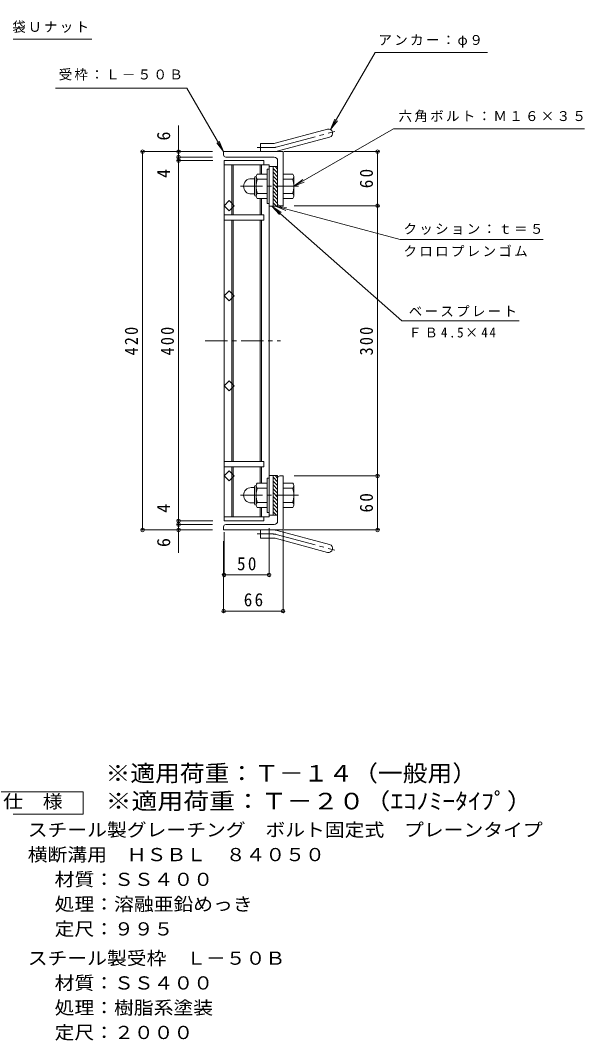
# Model space of a CAD drawing. Units: millimetres, scale not verified. Extents: x -929 to 904, y -686 to 662.
# Drawn here: x 278 to 904, y -545 to 588 of the extents above; entities that cross this region are included whole.
import ezdxf
from ezdxf.enums import TextEntityAlignment as Align

# ---------------------------------------------------------------- set-up
doc = ezdxf.new("R2010")
doc.units = ezdxf.units.MM
doc.header["$LTSCALE"] = 5
doc.header["$PDMODE"] = 32
doc.header["$PDSIZE"] = 4
doc.linetypes.add('CHAIN1', pattern=[8, 5, -1, 1, -1])
doc.linetypes.add('CHAIN2', pattern=[12, 9, -1, 1, -1])
for name, color, linetype, lineweight in [('0-1_躯体', 2, 'Continuous', 9), ('0-2_仕上', 3, 'Continuous', 9), ('0-4_その他', 7, 'Continuous', 9), ('0-5_寸法', 7, 'Continuous', 9), ('F-4_F-4ﾚｲﾔ', 2, 'Continuous', 9)]:
    doc.layers.add(name, color=color, linetype=linetype, lineweight=lineweight)
doc.layers.add('F-5_F-5ﾚｲﾔ', color=3, linetype='Continuous')
doc.styles.add('ＭＳ ゴシック', font='')
doc.styles.get('ＭＳ ゴシック').set_extended_font_data('MS Gothic')

msp = doc.modelspace()

# ---------------------------------------------------------------- linework, layer by layer
at = {"layer": '0-1_躯体'}
for p, q in [((560.75, 451.343), (618.941, 466.935)), ((563.079, 442.65), (621.27, 458.242)), ((503.605, 438.536), (503.605, 442.036)), ((569.605, 442.036), (503.605, 442.036)), ((544.605, 442.036), (544.605, 451.037)), ((558.421, 451.037), (544.605, 451.037)), ((569.605, 442.036), (569.605, 382.037)), ((559.605, 436.037), (506.105, 436.037)), ((563.605, 432.037), (563.605, 381.536)), ((551.805, 422.536), (551.805, 384.537)), ((554.105, 422.536), (551.805, 422.536)), ((563.605, 418.457), (558.606, 423.457)), ((563.605, 414.214), (558.606, 419.214)), ((563.605, 422.699), (560.768, 425.537)), ((534.296, 412.037), (537.805, 412.037)), ((537.805, 394.337), (537.805, 412.737)), ((539.605, 414.537), (539.806, 414.537)), ((539.806, 414.287), (539.806, 392.787)), ((551.805, 417.037), (540.844, 417.037)), ((551.805, 411.537), (540.844, 411.537)), ((563.605, 409.972), (558.606, 414.971)), ((563.605, 405.729), (558.606, 410.729)), ((569.605, 417.037), (580.567, 417.037)), ((569.605, 411.537), (580.567, 411.537)), ((581.605, 414.287), (581.605, 392.787)), ((563.605, 401.486), (558.606, 406.486)), ((563.605, 397.244), (558.606, 402.244)), ((563.605, 393.001), (558.606, 398.001)), ((534.305, 395.037), (537.805, 395.037)), ((539.605, 392.537), (539.806, 392.537)), ((551.805, 395.537), (540.844, 395.537)), ((551.805, 390.037), (540.844, 390.037)), ((563.605, 388.758), (558.606, 393.758)), ((563.605, 384.516), (558.606, 389.516)), ((562.342, 381.536), (558.606, 385.273)), ((569.605, 395.537), (580.567, 395.537)), ((569.605, 390.037), (580.567, 390.037)), ((554.105, 384.537), (551.805, 384.537)), ((563.605, 381.536), (558.606, 381.536)), ((566.105, 382.037), (569.605, 382.037)), ((551.805, 41.536), (551.805, 79.536)), ((554.105, 79.536), (551.805, 79.536)), ((563.605, 82.536), (558.606, 82.536)), ((563.605, 75.456), (558.606, 80.456)), ((563.605, 79.699), (560.768, 82.536)), ((563.605, 32.036), (563.605, 82.536)), ((566.105, 82.036), (569.605, 82.036)), ((569.605, 22.036), (569.605, 82.036)), ((534.305, 69.036), (537.805, 69.036)), ((537.805, 69.736), (537.805, 51.336)), ((539.605, 71.536), (539.806, 71.536)), ((539.806, 49.786), (539.806, 71.286)), ((551.805, 74.036), (540.844, 74.036)), ((551.805, 68.536), (540.844, 68.536)), ((563.605, 71.214), (558.606, 76.214)), ((563.605, 66.971), (558.606, 71.971)), ((569.605, 74.036), (580.567, 74.036)), ((569.605, 68.536), (580.567, 68.536)), ((581.806, 71.536), (581.605, 71.536)), ((581.605, 49.786), (581.605, 71.286)), ((563.605, 62.729), (558.606, 67.728)), ((563.605, 58.486), (558.606, 63.486)), ((563.605, 54.243), (558.606, 59.243)), ((534.296, 52.036), (537.805, 52.036)), ((539.605, 49.536), (539.806, 49.536)), ((551.805, 52.536), (540.844, 52.536)), ((551.805, 47.036), (540.844, 47.036)), ((563.605, 50.001), (558.606, 55.001)), ((563.605, 45.758), (558.606, 50.758)), ((563.605, 41.515), (558.606, 46.515)), ((569.605, 52.536), (580.567, 52.536)), ((569.605, 47.036), (580.567, 47.036)), ((581.806, 49.536), (581.605, 49.536)), ((554.105, 41.536), (551.805, 41.536)), ((562.342, 38.536), (558.606, 42.273)), ((503.605, 25.536), (503.605, 22.036)), ((559.605, 28.036), (506.105, 28.036)), ((569.605, 22.036), (503.605, 22.036)), ((544.605, 22.036), (544.605, 13.036)), ((558.421, 13.036), (544.605, 13.036)), ((560.75, 12.73), (618.941, -2.863)), ((563.079, 21.423), (621.27, 5.831))]:
    msp.add_line(p, q, dxfattribs=at)
at = {"layer": '0-1_躯体', "linetype": 'CHAIN2'}
for p, q in [((561.914, 446.997), (627.081, 464.458)), ((558.42, 446.537), (540.801, 446.537)), ((558.42, 17.536), (540.801, 17.536)), ((561.914, 17.076), (627.081, -0.385))]:
    msp.add_line(p, q, dxfattribs=at)
at = {"layer": '0-1_躯体', "linetype": 'CHAIN1'}
for p, q in [((586.722, 403.537), (522.504, 403.537)), ((586.722, 60.536), (522.504, 60.536))]:
    msp.add_line(p, q, dxfattribs=at)
at = {"layer": '0-1_躯体'}
for points in [[(558.606, 381.536), (558.606, 425.537), (563.605, 425.537)], [(558.606, 82.536), (558.606, 38.536), (563.605, 38.536)]]:
    msp.add_lwpolyline(points, dxfattribs=at)
for centre, radius, start, end in [((620.105, 462.589), 4.5, 285.00014, 104.99991), ((558.42, 460.037), 18, 270, 285), ((558.421, 460.037), 9, 270, 285.00002), ((506.105, 438.536), 2.5, 180, 270), ((559.605, 432.037), 4, 0, 90), ((534.296, 403.547), 8.49, 90, 180), ((539.605, 412.737), 1.8, 90, 180), ((543.966, 414.287), 4.16, 138.61835, 221.37988), ((563.806, 403.537), 24, 160.52881, 199.47119), ((557.605, 403.537), 24, 340.52881, 19.47119), ((577.445, 414.287), 4.16, 318.62012, 41.38165), ((534.305, 403.537), 8.5, 180, 270), ((539.605, 394.337), 1.8, 180, 270), ((543.966, 392.787), 4.16, 138.62012, 221.38165), ((577.445, 392.787), 4.16, 318.61835, 41.37988), ((566.105, 384.537), 2.5, 180, 270), ((566.105, 79.536), 2.5, 90, 180), ((534.305, 60.536), 8.5, 90, 180), ((539.605, 69.736), 1.8, 90, 180), ((543.966, 71.286), 4.16, 138.61835, 221.37988), ((563.806, 60.536), 24, 160.52881, 199.47119), ((557.605, 60.536), 24, 340.52881, 19.47119), ((577.445, 71.286), 4.16, 318.62012, 41.38165), ((534.296, 60.526), 8.49, 180, 270), ((539.605, 51.336), 1.8, 180, 270), ((543.966, 49.786), 4.16, 138.62012, 221.38165), ((577.445, 49.786), 4.16, 318.61835, 41.37988), ((506.105, 25.536), 2.5, 90, 180), ((559.605, 32.036), 4, 270, 0), ((558.42, 4.036), 18, 75, 90), ((558.421, 4.036), 9, 74.99998, 90), ((620.105, 1.484), 4.5, 255.00009, 74.99986)]:
    msp.add_arc(centre, radius, start, end, dxfattribs=at)
at = {"layer": '0-1_躯体', "linetype": 'CHAIN2'}
for centre, start, end in [((558.42, 460.037), 270, 284.99995), ((558.42, 4.036), 75.00005, 90)]:
    msp.add_arc(centre, 13.5, start, end, dxfattribs=at)
at = {"layer": '0-2_仕上'}
for p, q in [((504.105, 432.037), (504.105, 282.036)), ((554.105, 427.537), (504.105, 427.537)), ((512.605, 427.537), (512.605, 372.037)), ((514.105, 427.537), (514.105, 372.037)), ((544.105, 427.537), (544.105, 417.037)), ((545.605, 427.537), (545.605, 417.037)), ((554.105, 427.537), (554.105, 282.036)), ((554.105, 425.537), (558.606, 425.537)), ((544.105, 390.036), (544.105, 372.037)), ((545.605, 390.036), (545.605, 372.037)), ((558.605, 381.536), (554.105, 381.536)), ((504.105, 372.037), (548.105, 372.037)), ((504.105, 366.037), (548.105, 366.037)), ((512.605, 98.036), (512.605, 366.037)), ((514.105, 366.037), (514.105, 98.036)), ((544.105, 366.037), (544.105, 282.036)), ((545.605, 366.037), (545.605, 282.036)), ((548.105, 372.037), (548.105, 366.037)), ((504.105, 32.036), (504.105, 282.036)), ((544.105, 98.036), (544.105, 282.036)), ((545.605, 98.036), (545.605, 282.036)), ((554.105, 36.536), (554.105, 282.036)), ((504.105, 98.036), (548.105, 98.036)), ((504.105, 92.036), (548.105, 92.036)), ((512.605, 36.536), (512.605, 92.036)), ((514.105, 36.536), (514.105, 92.036)), ((544.105, 74.037), (544.105, 92.036)), ((545.605, 74.037), (545.605, 92.036)), ((548.105, 92.036), (548.105, 98.036)), ((558.605, 82.536), (554.105, 82.536)), ((544.105, 36.536), (544.105, 47.036)), ((545.605, 36.536), (545.605, 47.036)), ((554.105, 36.536), (504.105, 36.536)), ((554.105, 38.536), (558.606, 38.536))]:
    msp.add_line(p, q, dxfattribs=at)
at = {"layer": '0-2_仕上', "linetype": 'CHAIN1'}
msp.add_line((483.012, 232.036), (566.769, 232.036), dxfattribs=at)
at = {"layer": '0-2_仕上'}
for points in [[(504.105, 432.037), (548.105, 432.037), (548.105, 427.537)], [(504.105, 382.037), (509.762, 387.693), (515.419, 382.037)], [(504.105, 382.036), (509.762, 376.38), (515.419, 382.036)], [(504.105, 282.037), (509.762, 287.693), (515.419, 282.037)], [(504.105, 282.036), (509.762, 276.38), (515.419, 282.036)], [(504.105, 182.037), (509.762, 187.693), (515.419, 182.037)], [(504.105, 182.036), (509.762, 176.38), (515.419, 182.036)], [(504.105, 82.037), (509.762, 87.693), (515.419, 82.037)], [(504.105, 82.036), (509.762, 76.38), (515.419, 82.036)], [(504.105, 32.036), (548.105, 32.036), (548.105, 36.536)]]:
    msp.add_lwpolyline(points, dxfattribs=at)
at = {"layer": '0-4_その他'}
for p, q in [((453.605, -3.289), (453.605, 470.954)), ((491.105, 442.036), (412.105, 442.036)), ((413.605, 22.036), (413.605, 442.036)), ((570.921, 442.036), (676.105, 442.036)), ((674.605, 22.036), (674.605, 442.036)), ((491.105, 436.037), (452.105, 436.037)), ((491.605, 432.037), (452.105, 432.037)), ((582.106, 382.036), (676.105, 382.036)), ((582.106, 82.036), (676.105, 82.036)), ((491.605, 32.036), (452.105, 32.036)), ((491.105, 28.036), (452.105, 28.036)), ((554.105, 24.036), (554.105, -29.464)), ((491.105, 22.036), (412.105, 22.036)), ((504.105, 19.536), (504.105, -29.464)), ((569.605, 21.536), (569.605, -69.464)), ((570.921, 22.036), (676.105, 22.036)), ((503.605, 9.536), (503.605, -69.464)), ((504.105, -27.964), (554.105, -27.964)), ((503.605, -67.964), (569.605, -67.964))]:
    msp.add_line(p, q, dxfattribs=at)
for p in [(413.605, 442.036), (453.605, 442.036), (674.605, 442.036), (453.605, 436.037), (453.605, 432.037), (674.605, 382.036), (674.605, 82.036), (453.605, 32.036), (413.605, 22.036), (453.605, 28.036), (453.605, 22.036), (674.605, 22.036), (504.105, -27.964), (554.105, -27.964), (503.605, -67.964), (569.605, -67.964)]:
    msp.add_point(p, dxfattribs=at)
at = {"layer": '0-5_寸法'}
for p, q in [((316.939, 512.636), (462.845, 512.636)), ((503.605, 442.036), (462.845, 512.636)), ((622.355, 466.486), (627.139, 478.034)), ((622.355, 466.486), (629.965, 476.403)), ((581.605, 403.537), (692.161, 467.366)), ((692.161, 467.366), (904.491, 467.366)), ((503.605, 442.036), (498.822, 453.585)), ((503.605, 442.036), (495.996, 451.953)), ((581.605, 403.537), (591.522, 411.146)), ((581.605, 403.537), (593.154, 408.32)), ((557.271, 381.536), (565.484, 372.113)), ((561.105, 381.536), (573.498, 379.905)), ((561.105, 381.536), (572.654, 376.753)), ((701.357, 254.379), (831.921, 254.379))]:
    msp.add_line(p, q, dxfattribs=at)
for points in [[(68.655, 413.928), (157.064, 567.057), (357.294, 567.057)], [(622.355, 466.486), (671.748, 552.036), (796.818, 552.036)], [(701.357, 254.379), (557.271, 381.536), (567.643, 374.559)], [(561.105, 381.536), (699.606, 344.425), (858.384, 344.425)]]:
    msp.add_lwpolyline(points, dxfattribs=at)
at = {"layer": 'F-4_F-4ﾚｲﾔ'}
msp.add_lwpolyline([(235.018, -293.672), (235.018, -268.672), (347.518, -268.672), (347.518, -293.672)], close=True, dxfattribs=at)

# ---------------------------------------------------------------- texts
at = {"layer": '0-4_その他', "color": 2, "style": 'ＭＳ ゴシック'}
for s, p in [('6', (448.605, 454.378)), ('4', (448.605, 412.844)), ('4', (448.605, 41.106)), ('6', (448.605, 3.052))]:
    msp.add_text(s, height=14.66, rotation=90, dxfattribs=at).set_placement(p, align=Align.BOTTOM_LEFT)
at = {"layer": '0-4_その他', "color": 2, "char_height": 14.66, "attachment_point": 7, "rotation": 90, "style": 'ＭＳ ゴシック'}
for s, insert in [('\\T1.27;\\W0.95;60', (669.605, 401.411)), ('\\T1.27;\\W0.9;420', (408.605, 215.786)), ('\\T1.27;\\W0.9;400', (448.605, 215.786)), ('\\T1.27;\\W0.9;300', (669.605, 215.786)), ('\\T1.27;\\W0.95;60', (669.605, 41.411))]:
    msp.add_mtext(s, dxfattribs=dict(at, insert=insert))
at = {"layer": '0-4_その他', "color": 2, "char_height": 14.66, "attachment_point": 7, "style": 'ＭＳ ゴシック'}
for s, insert in [('\\T1.27;\\W0.95;50', (518.48, -22.964)), ('\\T1.27;\\W0.95;66', (525.98, -62.964))]:
    msp.add_mtext(s, dxfattribs=dict(at, insert=insert))
at = {"layer": '0-5_寸法', "char_height": 11, "attachment_point": 7, "style": 'ＭＳ ゴシック'}
for s, insert in [('\\T1.17;平座金，六角袋Ｕナット', (163.576, 573.51)), ('\\T1.17;アンカー：φ９', (675.552, 557.553)), ('\\T1.17;受枠：Ｌ－５０Ｂ', (320.389, 521.034)), ('\\T1.17;六角ボルト：Ｍ１６×３５', (697.883, 474.769)), ('\\T1.17;クッション：ｔ＝５', (703.384, 349.693)), ('\\T1.17;クロロプレンゴム', (703.384, 325.395)), ('\\T1.17;ベースプレート', (709.102, 258.805)), ('\\T1.26;\\W0.95;ＦＢ4.5×44', (709.102, 235.569))]:
    msp.add_mtext(s, dxfattribs=dict(at, insert=insert))
at = {"layer": 'F-4_F-4ﾚｲﾔ', "style": 'ＭＳ ゴシック', "width": 1.1}
for s, p in [('仕\u3000様', (258.768, -291.172)), ('スチール製グレーチング\u3000ボルト固定式\u3000プレーンタイプ', (286.063, -322.632)), ('横断溝用\u3000ＨＳＢＬ\u3000８４０５０', (286.063, -350.132)), ('材質：ＳＳ４００', (315.919, -377.632)), ('処理：溶融亜鉛めっき', (315.919, -405.132)), ('定尺：９９５', (315.919, -432.632)), ('スチール製受枠\u3000Ｌ－５０Ｂ', (286.063, -465.132)), ('材質：ＳＳ４００', (315.919, -492.632)), ('処理：樹脂系塗装', (315.919, -520.132)), ('定尺：２０００', (315.919, -547.632))]:
    msp.add_text(s, height=14.66, dxfattribs=at).set_placement(p, align=Align.BOTTOM_LEFT)
at = {"layer": 'F-5_F-5ﾚｲﾔ', "style": 'ＭＳ ゴシック'}
for s, width, p in [('※適用荷重：Ｔ－１４（一般用）', 1.1, (372.518, -262.769)), ('※適用荷重：Ｔ－２０（ｴｺﾉﾐｰﾀｲﾌﾟ）', 1.15, (372.518, -293.672))]:
    msp.add_text(s, height=18.33, dxfattribs=dict(at, width=width)).set_placement(p, align=Align.BOTTOM_LEFT)

doc.saveas('drawing.dxf')
